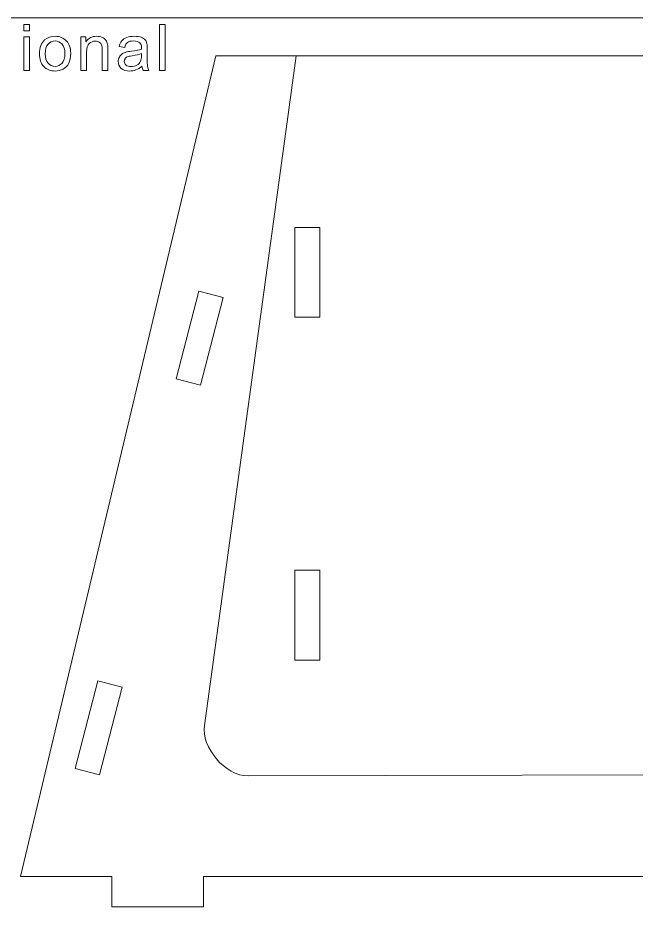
# Model space of a CAD drawing. Header units: centimetres. Extents: x -129.3 to -71.3, y -1.4 to 86.6.
# Drawn here: x -125.11 to -118.84, y 77.51 to 86.63 of the extents above; entities that cross this region are included whole.
import ezdxf

# ---------------------------------------------------------------- set-up
doc = ezdxf.new("R2010")
doc.units = ezdxf.units.CM
doc.header["$MEASUREMENT"] = 0
doc.layers.add('Camada 1', color=7, linetype='Continuous')

msp = doc.modelspace()

# ---------------------------------------------------------------- linework, layer by layer
at = {"layer": 'Camada 1', "color": 250, "lineweight": 20}
msp.add_open_spline([(-100.75825, 86.62825), (-100.75825, 86.62825), (-128.75826, 86.62825), (-128.75826, 86.62825), (-128.75826, 86.62825), (-129.03325, 86.62825), (-129.25825, 86.40325), (-129.25825, 86.12825), (-129.25825, 86.12825), (-129.25825, 86.12825), (-129.25825, 43.12824), (-129.25825, 43.12824), (-129.25825, 43.12824), (-129.25825, 42.85323), (-129.03325, 42.62823), (-128.75826, 42.62823), (-128.75826, 42.62823), (-128.75826, 42.62823), (-100.75825, 42.62823), (-100.75825, 42.62823), (-100.75825, 42.62823), (-100.48326, 42.62823), (-100.25825, 42.85323), (-100.25825, 43.12824), (-100.25825, 43.12824), (-100.25825, 43.12824), (-100.25825, 86.12825), (-100.25825, 86.12825), (-100.25825, 86.12825), (-100.25825, 86.40325), (-100.48326, 86.62825), (-100.75825, 86.62825)], degree=3, knots=[0, 0, 0, 0, 0.1111111, 0.1111111, 0.1111111, 0.1111111, 0.2222222, 0.2222222, 0.2222222, 0.2222222, 0.3333333, 0.3333333, 0.3333333, 0.3333333, 0.4444444, 0.4444444, 0.4444444, 0.4444444, 0.5555556, 0.5555556, 0.5555556, 0.5555556, 0.6666667, 0.6666667, 0.6666667, 0.6666667, 0.7777778, 0.7777778, 0.7777778, 0.7777778, 1, 1, 1, 1], dxfattribs=at)
at = {"layer": 'Camada 1', "color": 140, "lineweight": 9}
for points, knots in [([(-125.04908, 86.49854), (-125.04908, 86.49854), (-125.04908, 86.56375), (-125.04908, 86.56375), (-125.04908, 86.56375), (-125.04908, 86.56375), (-124.9917, 86.56375), (-124.9917, 86.56375), (-124.9917, 86.56375), (-124.9917, 86.56375), (-124.9917, 86.49854), (-124.9917, 86.49854), (-124.9917, 86.49854), (-124.9917, 86.49854), (-125.04908, 86.49854), (-125.04908, 86.49854)], [0, 0, 0, 0, 0.2, 0.2, 0.2, 0.2, 0.4, 0.4, 0.4, 0.4, 0.6, 0.6, 0.6, 0.6, 1, 1, 1, 1]), ([(-123.67259, 86.09686), (-123.67259, 86.09686), (-123.67259, 86.56375), (-123.67259, 86.56375), (-123.67259, 86.56375), (-123.67259, 86.56375), (-123.6152, 86.56375), (-123.6152, 86.56375), (-123.6152, 86.56375), (-123.6152, 86.56375), (-123.6152, 86.09686), (-123.6152, 86.09686), (-123.6152, 86.09686), (-123.6152, 86.09686), (-123.67259, 86.09686), (-123.67259, 86.09686)], [0, 0, 0, 0, 0.2, 0.2, 0.2, 0.2, 0.4, 0.4, 0.4, 0.4, 0.6, 0.6, 0.6, 0.6, 1, 1, 1, 1]), ([(-125.04908, 86.09686), (-125.04908, 86.09686), (-125.04908, 86.43529), (-125.04908, 86.43529), (-125.04908, 86.43529), (-125.04908, 86.43529), (-124.9917, 86.43529), (-124.9917, 86.43529), (-124.9917, 86.43529), (-124.9917, 86.43529), (-124.9917, 86.09686), (-124.9917, 86.09686), (-124.9917, 86.09686), (-124.9917, 86.09686), (-125.04908, 86.09686), (-125.04908, 86.09686)], [0, 0, 0, 0, 0.2, 0.2, 0.2, 0.2, 0.4, 0.4, 0.4, 0.4, 0.6, 0.6, 0.6, 0.6, 1, 1, 1, 1]), ([(-124.8895, 86.26607), (-124.8895, 86.32857), (-124.87211, 86.37486), (-124.83723, 86.40497), (-124.83723, 86.40497), (-124.80821, 86.42996), (-124.77267, 86.44246), (-124.73083, 86.44246), (-124.73083, 86.44246), (-124.68442, 86.44246), (-124.64638, 86.42725), (-124.61682, 86.39682), (-124.61682, 86.39682), (-124.58737, 86.3665), (-124.57259, 86.32444), (-124.57259, 86.27086), (-124.57259, 86.27086), (-124.57259, 86.22738), (-124.57911, 86.19326), (-124.59215, 86.16837), (-124.59215, 86.16837), (-124.60519, 86.14348), (-124.62421, 86.12414), (-124.64921, 86.11034), (-124.64921, 86.11034), (-124.6741, 86.09653), (-124.70138, 86.08969), (-124.73083, 86.08969), (-124.73083, 86.08969), (-124.77821, 86.08969), (-124.81647, 86.10479), (-124.8457, 86.13512), (-124.8457, 86.13512), (-124.87494, 86.16544), (-124.8895, 86.20913), (-124.8895, 86.26607)], [0, 0, 0, 0, 0.1, 0.1, 0.1, 0.1, 0.2, 0.2, 0.2, 0.2, 0.3, 0.3, 0.3, 0.3, 0.4, 0.4, 0.4, 0.4, 0.5, 0.5, 0.5, 0.5, 0.6, 0.6, 0.6, 0.6, 0.7, 0.7, 0.7, 0.7, 0.8, 0.8, 0.8, 0.8, 1, 1, 1, 1]), ([(-124.46908, 86.09686), (-124.46908, 86.09686), (-124.46908, 86.43529), (-124.46908, 86.43529), (-124.46908, 86.43529), (-124.46908, 86.43529), (-124.41757, 86.43529), (-124.41757, 86.43529), (-124.41757, 86.43529), (-124.41757, 86.43529), (-124.41757, 86.38725), (-124.41757, 86.38725), (-124.41757, 86.38725), (-124.39279, 86.4241), (-124.35692, 86.44246), (-124.31008, 86.44246), (-124.31008, 86.44246), (-124.28965, 86.44246), (-124.27096, 86.43877), (-124.2539, 86.43149), (-124.2539, 86.43149), (-124.23683, 86.4242), (-124.22401, 86.41453), (-124.21553, 86.40269), (-124.21553, 86.40269), (-124.20706, 86.39084), (-124.20108, 86.37671), (-124.19771, 86.36041), (-124.19771, 86.36041), (-124.19564, 86.34976), (-124.19456, 86.33117), (-124.19456, 86.30466), (-124.19456, 86.30466), (-124.19456, 86.30466), (-124.19456, 86.09686), (-124.19456, 86.09686), (-124.19456, 86.09686), (-124.19456, 86.09686), (-124.25194, 86.09686), (-124.25194, 86.09686), (-124.25194, 86.09686), (-124.25194, 86.09686), (-124.25194, 86.30248), (-124.25194, 86.30248), (-124.25194, 86.30248), (-124.25194, 86.32585), (-124.25411, 86.34335), (-124.25857, 86.35487), (-124.25857, 86.35487), (-124.26303, 86.36639), (-124.27096, 86.37562), (-124.28226, 86.38258), (-124.28226, 86.38258), (-124.29356, 86.38943), (-124.30693, 86.3929), (-124.32215, 86.3929), (-124.32215, 86.3929), (-124.34649, 86.3929), (-124.36747, 86.38519), (-124.38518, 86.36965), (-124.38518, 86.36965), (-124.4029, 86.35421), (-124.4117, 86.32476), (-124.4117, 86.28151), (-124.4117, 86.28151), (-124.4117, 86.28151), (-124.4117, 86.09686), (-124.4117, 86.09686), (-124.4117, 86.09686), (-124.4117, 86.09686), (-124.46908, 86.09686), (-124.46908, 86.09686)], [0, 0, 0, 0, 0.0526316, 0.0526316, 0.0526316, 0.0526316, 0.1052632, 0.1052632, 0.1052632, 0.1052632, 0.1578947, 0.1578947, 0.1578947, 0.1578947, 0.2105263, 0.2105263, 0.2105263, 0.2105263, 0.2631579, 0.2631579, 0.2631579, 0.2631579, 0.3157895, 0.3157895, 0.3157895, 0.3157895, 0.3684211, 0.3684211, 0.3684211, 0.3684211, 0.4210526, 0.4210526, 0.4210526, 0.4210526, 0.4736842, 0.4736842, 0.4736842, 0.4736842, 0.5263158, 0.5263158, 0.5263158, 0.5263158, 0.5789474, 0.5789474, 0.5789474, 0.5789474, 0.6315789, 0.6315789, 0.6315789, 0.6315789, 0.6842105, 0.6842105, 0.6842105, 0.6842105, 0.7368421, 0.7368421, 0.7368421, 0.7368421, 0.7894737, 0.7894737, 0.7894737, 0.7894737, 0.8421053, 0.8421053, 0.8421053, 0.8421053, 0.8947368, 0.8947368, 0.8947368, 0.8947368, 1, 1, 1, 1]), ([(-123.84913, 86.13925), (-123.87043, 86.1211), (-123.89097, 86.10838), (-123.91064, 86.10088), (-123.91064, 86.10088), (-123.93031, 86.09338), (-123.9514, 86.08969), (-123.974, 86.08969), (-123.974, 86.08969), (-124.01117, 86.08969), (-124.03975, 86.09871), (-124.05975, 86.11686), (-124.05975, 86.11686), (-124.07975, 86.1349), (-124.08975, 86.15805), (-124.08975, 86.18619), (-124.08975, 86.18619), (-124.08975, 86.20271), (-124.08594, 86.21782), (-124.07844, 86.23151), (-124.07844, 86.23151), (-124.07083, 86.24521), (-124.06094, 86.25608), (-124.04877, 86.26434), (-124.04877, 86.26434), (-124.03649, 86.2726), (-124.0228, 86.2789), (-124.00747, 86.28314), (-124.00747, 86.28314), (-123.99617, 86.28607), (-123.97911, 86.2889), (-123.95639, 86.29172), (-123.95639, 86.29172), (-123.9101, 86.29716), (-123.87586, 86.30379), (-123.85402, 86.31139), (-123.85402, 86.31139), (-123.8538, 86.31922), (-123.85369, 86.32422), (-123.85369, 86.32628), (-123.85369, 86.32628), (-123.85369, 86.34954), (-123.85913, 86.36595), (-123.86999, 86.37552), (-123.86999, 86.37552), (-123.88467, 86.38845), (-123.90651, 86.39486), (-123.93542, 86.39486), (-123.93542, 86.39486), (-123.96248, 86.39486), (-123.98248, 86.39008), (-123.9953, 86.38062), (-123.9953, 86.38062), (-124.00824, 86.37117), (-124.01769, 86.35443), (-124.02389, 86.3303), (-124.02389, 86.3303), (-124.02389, 86.3303), (-124.07996, 86.33813), (-124.07996, 86.33813), (-124.07996, 86.33813), (-124.07486, 86.36215), (-124.06649, 86.3816), (-124.05475, 86.39638), (-124.05475, 86.39638), (-124.04301, 86.41116), (-124.02606, 86.42247), (-124.00389, 86.43051), (-124.00389, 86.43051), (-123.98183, 86.43844), (-123.95607, 86.44246), (-123.92694, 86.44246), (-123.92694, 86.44246), (-123.89803, 86.44246), (-123.87445, 86.43909), (-123.8563, 86.43225), (-123.8563, 86.43225), (-123.83826, 86.4254), (-123.82489, 86.41692), (-123.81641, 86.4066), (-123.81641, 86.4066), (-123.80794, 86.39627), (-123.80196, 86.38323), (-123.79848, 86.36747), (-123.79848, 86.36747), (-123.79664, 86.35769), (-123.79566, 86.34009), (-123.79566, 86.31476), (-123.79566, 86.31476), (-123.79566, 86.31476), (-123.79566, 86.23869), (-123.79566, 86.23869), (-123.79566, 86.23869), (-123.79566, 86.18554), (-123.79446, 86.15196), (-123.79207, 86.13772), (-123.79207, 86.13772), (-123.78979, 86.12349), (-123.78501, 86.1099), (-123.77805, 86.09686), (-123.77805, 86.09686), (-123.77805, 86.09686), (-123.83804, 86.09686), (-123.83804, 86.09686), (-123.83804, 86.09686), (-123.8438, 86.10892), (-123.8475, 86.12305), (-123.84913, 86.13925)], [0, 0, 0, 0, 0.0357143, 0.0357143, 0.0357143, 0.0357143, 0.0714286, 0.0714286, 0.0714286, 0.0714286, 0.1071429, 0.1071429, 0.1071429, 0.1071429, 0.1428571, 0.1428571, 0.1428571, 0.1428571, 0.1785714, 0.1785714, 0.1785714, 0.1785714, 0.2142857, 0.2142857, 0.2142857, 0.2142857, 0.25, 0.25, 0.25, 0.25, 0.2857143, 0.2857143, 0.2857143, 0.2857143, 0.3214286, 0.3214286, 0.3214286, 0.3214286, 0.3571429, 0.3571429, 0.3571429, 0.3571429, 0.3928571, 0.3928571, 0.3928571, 0.3928571, 0.4285714, 0.4285714, 0.4285714, 0.4285714, 0.4642857, 0.4642857, 0.4642857, 0.4642857, 0.5, 0.5, 0.5, 0.5, 0.5357143, 0.5357143, 0.5357143, 0.5357143, 0.5714286, 0.5714286, 0.5714286, 0.5714286, 0.6071429, 0.6071429, 0.6071429, 0.6071429, 0.6428571, 0.6428571, 0.6428571, 0.6428571, 0.6785714, 0.6785714, 0.6785714, 0.6785714, 0.7142857, 0.7142857, 0.7142857, 0.7142857, 0.75, 0.75, 0.75, 0.75, 0.7857143, 0.7857143, 0.7857143, 0.7857143, 0.8214286, 0.8214286, 0.8214286, 0.8214286, 0.8571429, 0.8571429, 0.8571429, 0.8571429, 0.8928571, 0.8928571, 0.8928571, 0.8928571, 0.9285714, 0.9285714, 0.9285714, 0.9285714, 1, 1, 1, 1]), ([(-124.83081, 86.26597), (-124.83081, 86.22271), (-124.82136, 86.19032), (-124.80245, 86.16891), (-124.80245, 86.16891), (-124.78343, 86.1474), (-124.75963, 86.13664), (-124.73083, 86.13664), (-124.73083, 86.13664), (-124.70235, 86.13664), (-124.67866, 86.1474), (-124.65964, 86.16902), (-124.65964, 86.16902), (-124.64073, 86.19065), (-124.63128, 86.22358), (-124.63128, 86.26781), (-124.63128, 86.26781), (-124.63128, 86.30955), (-124.64084, 86.34117), (-124.65986, 86.36258), (-124.65986, 86.36258), (-124.67888, 86.3841), (-124.70257, 86.39486), (-124.73083, 86.39486), (-124.73083, 86.39486), (-124.75963, 86.39486), (-124.78343, 86.38421), (-124.80245, 86.3628), (-124.80245, 86.3628), (-124.82136, 86.34139), (-124.83081, 86.30911), (-124.83081, 86.26597)], [0, 0, 0, 0, 0.1111111, 0.1111111, 0.1111111, 0.1111111, 0.2222222, 0.2222222, 0.2222222, 0.2222222, 0.3333333, 0.3333333, 0.3333333, 0.3333333, 0.4444444, 0.4444444, 0.4444444, 0.4444444, 0.5555556, 0.5555556, 0.5555556, 0.5555556, 0.6666667, 0.6666667, 0.6666667, 0.6666667, 0.7777778, 0.7777778, 0.7777778, 0.7777778, 1, 1, 1, 1]), ([(-123.85369, 86.2664), (-123.87456, 86.25792), (-123.90586, 86.25075), (-123.94759, 86.24488), (-123.94759, 86.24488), (-123.97128, 86.24151), (-123.98802, 86.23771), (-123.9978, 86.23347), (-123.9978, 86.23347), (-124.00758, 86.22923), (-124.01508, 86.22304), (-124.02041, 86.215), (-124.02041, 86.215), (-124.02573, 86.20684), (-124.02845, 86.19782), (-124.02845, 86.18783), (-124.02845, 86.18783), (-124.02845, 86.17272), (-124.02269, 86.16), (-124.01106, 86.1499), (-124.01106, 86.1499), (-123.99943, 86.13979), (-123.98248, 86.13468), (-123.9602, 86.13468), (-123.9602, 86.13468), (-123.93814, 86.13468), (-123.91847, 86.13946), (-123.90119, 86.14914), (-123.90119, 86.14914), (-123.88401, 86.1587), (-123.8713, 86.17185), (-123.86326, 86.18848), (-123.86326, 86.18848), (-123.85706, 86.20141), (-123.85402, 86.22043), (-123.85402, 86.24553), (-123.85402, 86.24553), (-123.85402, 86.24553), (-123.85369, 86.2664), (-123.85369, 86.2664)], [0, 0, 0, 0, 0.0909091, 0.0909091, 0.0909091, 0.0909091, 0.1818182, 0.1818182, 0.1818182, 0.1818182, 0.2727273, 0.2727273, 0.2727273, 0.2727273, 0.3636364, 0.3636364, 0.3636364, 0.3636364, 0.4545455, 0.4545455, 0.4545455, 0.4545455, 0.5454545, 0.5454545, 0.5454545, 0.5454545, 0.6363636, 0.6363636, 0.6363636, 0.6363636, 0.7272727, 0.7272727, 0.7272727, 0.7272727, 0.8181818, 0.8181818, 0.8181818, 0.8181818, 1, 1, 1, 1])]:
    msp.add_open_spline(points, degree=3, knots=knots, dxfattribs=at)
at = {"layer": 'Camada 1', "lineweight": 9}
for points, knots in [([(-117.75995, 86.24305), (-117.75995, 86.24305), (-122.28405, 86.24305), (-122.28405, 86.24305), (-122.28405, 86.24305), (-122.28405, 86.24305), (-123.10002, 86.24305), (-123.10002, 86.24305), (-123.10002, 86.24305), (-123.10002, 86.24305), (-125.08073, 77.91707), (-125.08073, 77.91707), (-125.08073, 77.91707), (-125.08073, 77.91707), (-124.15333, 77.91707), (-124.15333, 77.91707), (-124.15333, 77.91707), (-124.15333, 77.91707), (-124.15333, 77.60896), (-124.15333, 77.60896), (-124.15333, 77.60896), (-124.15333, 77.60896), (-123.22594, 77.60896), (-123.22594, 77.60896), (-123.22594, 77.60896), (-123.22594, 77.60896), (-123.22594, 77.91707), (-123.22594, 77.91707), (-123.22594, 77.91707), (-123.22594, 77.91707), (-116.81806, 77.91707), (-116.81806, 77.91707), (-116.81806, 77.91707), (-116.81806, 77.91707), (-116.81806, 77.60896), (-116.81806, 77.60896), (-116.81806, 77.60896), (-116.81806, 77.60896), (-115.89067, 77.60896), (-115.89067, 77.60896), (-115.89067, 77.60896), (-115.89067, 77.60896), (-115.89067, 77.91707), (-115.89067, 77.91707), (-115.89067, 77.91707), (-115.89067, 77.91707), (-114.96327, 77.91707), (-114.96327, 77.91707), (-114.96327, 77.91707), (-114.96327, 77.91707), (-116.94398, 86.24305), (-116.94398, 86.24305), (-116.94398, 86.24305), (-116.94398, 86.24305), (-117.75995, 86.24305), (-117.75995, 86.24305)], [0, 0, 0, 0, 0.0666667, 0.0666667, 0.0666667, 0.0666667, 0.1333333, 0.1333333, 0.1333333, 0.1333333, 0.2, 0.2, 0.2, 0.2, 0.2666667, 0.2666667, 0.2666667, 0.2666667, 0.3333333, 0.3333333, 0.3333333, 0.3333333, 0.4, 0.4, 0.4, 0.4, 0.4666667, 0.4666667, 0.4666667, 0.4666667, 0.5333333, 0.5333333, 0.5333333, 0.5333333, 0.6, 0.6, 0.6, 0.6, 0.6666667, 0.6666667, 0.6666667, 0.6666667, 0.7333333, 0.7333333, 0.7333333, 0.7333333, 0.8, 0.8, 0.8, 0.8, 0.8666667, 0.8666667, 0.8666667, 0.8666667, 1, 1, 1, 1]), ([(-117.73253, 86.04305), (-117.73253, 86.04305), (-116.82806, 79.44701), (-116.82806, 79.44701), (-116.82806, 79.44701), (-116.79399, 79.19854), (-116.98414, 78.95033), (-117.20957, 78.9498), (-117.20957, 78.9498), (-117.20957, 78.9498), (-122.76837, 78.93666), (-122.76837, 78.93666), (-122.76837, 78.93666), (-123.01098, 78.93609), (-123.24544, 79.23191), (-123.21594, 79.44701), (-123.21594, 79.44701), (-123.21594, 79.44701), (-122.31147, 86.04305), (-122.31147, 86.04305)], [0, 0, 0, 0, 0.1666667, 0.1666667, 0.1666667, 0.1666667, 0.3333333, 0.3333333, 0.3333333, 0.3333333, 0.5, 0.5, 0.5, 0.5, 0.6666667, 0.6666667, 0.6666667, 0.6666667, 1, 1, 1, 1]), ([(-122.04355, 84.50358), (-122.04355, 84.50358), (-122.04356, 83.591), (-122.04356, 83.591), (-122.04356, 83.591), (-122.04356, 83.591), (-122.29854, 83.59106), (-122.29854, 83.59106), (-122.29854, 83.59106), (-122.29854, 83.59106), (-122.29854, 84.50358), (-122.29854, 84.50358), (-122.29854, 84.50358), (-122.29854, 84.50358), (-122.04355, 84.50358), (-122.04355, 84.50358)], [0, 0, 0, 0, 0.2, 0.2, 0.2, 0.2, 0.4, 0.4, 0.4, 0.4, 0.6, 0.6, 0.6, 0.6, 1, 1, 1, 1]), ([(-123.02409, 83.79061), (-123.02409, 83.79061), (-123.27093, 83.8546), (-123.27093, 83.8546), (-123.27093, 83.8546), (-123.27093, 83.8546), (-123.50123, 82.9658), (-123.50123, 82.9658), (-123.50123, 82.9658), (-123.50123, 82.9658), (-123.2544, 82.90184), (-123.2544, 82.90184), (-123.2544, 82.90184), (-123.2544, 82.90184), (-123.02409, 83.79061), (-123.02409, 83.79061)], [0, 0, 0, 0, 0.2, 0.2, 0.2, 0.2, 0.4, 0.4, 0.4, 0.4, 0.6, 0.6, 0.6, 0.6, 1, 1, 1, 1]), ([(-122.2986, 81.02522), (-122.2986, 81.02522), (-122.0436, 81.02522), (-122.0436, 81.02522), (-122.0436, 81.02522), (-122.0436, 81.02522), (-122.04362, 80.11259), (-122.04362, 80.11259), (-122.04362, 80.11259), (-122.04362, 80.11259), (-122.2986, 80.11268), (-122.2986, 80.11268), (-122.2986, 80.11268), (-122.2986, 80.11268), (-122.2986, 81.02522), (-122.2986, 81.02522)], [0, 0, 0, 0, 0.2, 0.2, 0.2, 0.2, 0.4, 0.4, 0.4, 0.4, 0.6, 0.6, 0.6, 0.6, 1, 1, 1, 1]), ([(-124.29554, 79.90059), (-124.29554, 79.90059), (-124.52583, 79.0118), (-124.52583, 79.0118), (-124.52583, 79.0118), (-124.52583, 79.0118), (-124.27899, 78.94784), (-124.27899, 78.94784), (-124.27899, 78.94784), (-124.27899, 78.94784), (-124.04869, 79.83661), (-124.04869, 79.83661), (-124.04869, 79.83661), (-124.04869, 79.83661), (-124.29554, 79.90059), (-124.29554, 79.90059)], [0, 0, 0, 0, 0.2, 0.2, 0.2, 0.2, 0.4, 0.4, 0.4, 0.4, 0.6, 0.6, 0.6, 0.6, 1, 1, 1, 1])]:
    msp.add_open_spline(points, degree=3, knots=knots, dxfattribs=at)
at = {"layer": 'Camada 1', "color": 140, "lineweight": 9}
msp.add_open_spline([(-122.31147, 86.04305), (-122.31147, 86.04305), (-122.28405, 86.24305), (-122.28405, 86.24305)], degree=3, dxfattribs=at)

doc.saveas('drawing.dxf')
